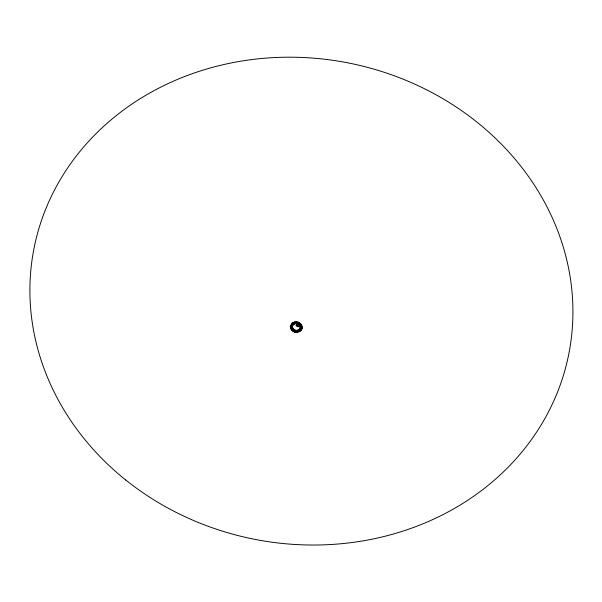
<?xml version="1.0" encoding="UTF-8"?>
<svg xmlns="http://www.w3.org/2000/svg" width="602" height="602" viewBox="0 0 602 602"><rect width="100%" height="100%" fill="white"/><g stroke="black" fill="none" stroke-linecap="round" stroke-linejoin="round"><path stroke-width="0.9" d="M290.518 326.863L292.361 322.928C293.084 324.734 294.912 322.047 296.47 322.875C298.156 322.514 302.618 325.991 300.18 326.51C303.205 331.559 292.813 333.342 291.677 328.098L291.488 326.788L290.495 326.562L291.263 329.452C294.31 335.367 305.116 330.641 301.339 324.546L297.967 322.1L294.95 321.995L292.361 322.928L290.728 325.193C287.929 329.482 299.028 335.901 297.079 330.483L298.901 329.761L300.037 328.308L300.18 326.51L298.637 324.057L295.574 323.545L293.866 324.124L292.685 325.426C291.458 328.165 294.37 330.919 297.079 330.483M296.214 332.379L296.259 331.401M296.44 322.868C296.605 320.994 293.166 322.68 292.301 323.289M293.114 323.748L295.574 322.725L298.998 323.59L300.676 325.373L300.985 327.428M300.842 328.76L298.359 331.07L295.785 331.431L293.625 330.49L291.993 328.662L291.496 326.525L293.121 323.718L293.866 324.124M291.488 326.788L291.737 325.456L292.685 325.426M301.895 328.865L302.076 327.315L301.128 327.149M302.114 327.526L300.533 323.65L299.292 324.839M300.676 325.373L299.871 325.569L301.09 326.389M296.508 325.765L297.38 324.252L296.508 325.765L296.304 325.125M300.511 323.778L297.967 322.1L297.824 323.206M296.214 325.577L297.222 324.282L298.833 325.313L297.824 326.615L297.576 325.772M297.824 326.615L297.915 326.156M294.724 332.123L295.048 331.055M296.575 325.667L296.658 325.178M294.92 322.123L295.198 322.89M293.332 331.529C295.409 329.685 290.367 331.439 292.978 329.813L293.377 329.196M294.19 323.086L294.604 323.801L295.574 322.725L295.574 323.545M291.255 329.52L292.143 329.008M291.955 328.835L292.828 328.338M291.481 326.593L292.414 326.615L291.737 325.456M295.07 330.227L294.86 330.95M290.721 328.158L290.886 327.473L292.459 327.563M297.606 323.756L297.749 323.191M294.145 329.828L293.603 330.581L292.978 329.813M301.941 326.261L301.143 327.405M296.064 330.498L295.868 331.461M296.613 323.462L296.711 322.92M297.712 332.281L300.421 331.002L301.813 329.001M291.722 325.531L292.896 323.966M300.722 325.501L301.339 324.546L298.637 324.057L299.006 323.65M298.765 323.53L299.284 322.928M297.742 326.276L298.464 325.351L297.313 324.613M296.222 332.334L297.132 331.333M299.676 329.166L299.804 329.858L300.278 329.392M295.462 322.822L294.882 322.965M291.376 324.335L292.316 324.817M292.557 324.388L293.625 324.418M293.362 331.401L295.003 331.025M299.804 329.858L301.271 330.092M295.115 322.138L296.515 322.123M297.93 322.288L296.44 322.055M300.255 327.375L301.045 327.586M300.925 328.444L301.918 328.737L301.15 330.024L300.88 328.579M293.625 330.49L294.273 330.724M300.037 328.308L300.865 328.677M291.692 325.637L290.743 325.547M299.405 330.551L298.901 329.761M300.308 331.085L299.645 330.227M293.52 322.597L294.002 323.184M298.705 330.957L299.111 331.815M298.359 331.07L298.065 330.174M301.083 326.45L301.12 327.052M297.185 324.117L296.026 325.599L297.87 326.781L299.021 325.298L297.185 324.117M293.385 329.106A3.936 3.484 11.1 0 0 300.059 328.225A3.936 3.484 11.1 0 0 295.605 323.462A3.936 3.484 11.1 0 0 293.385 329.106M125.773 480.027A272.563 242.749 11.1 0 0 568.544 355.233A272.563 242.749 11.1 0 0 209.917 68.079A272.563 242.749 11.1 0 0 125.773 480.027"/></g></svg>
